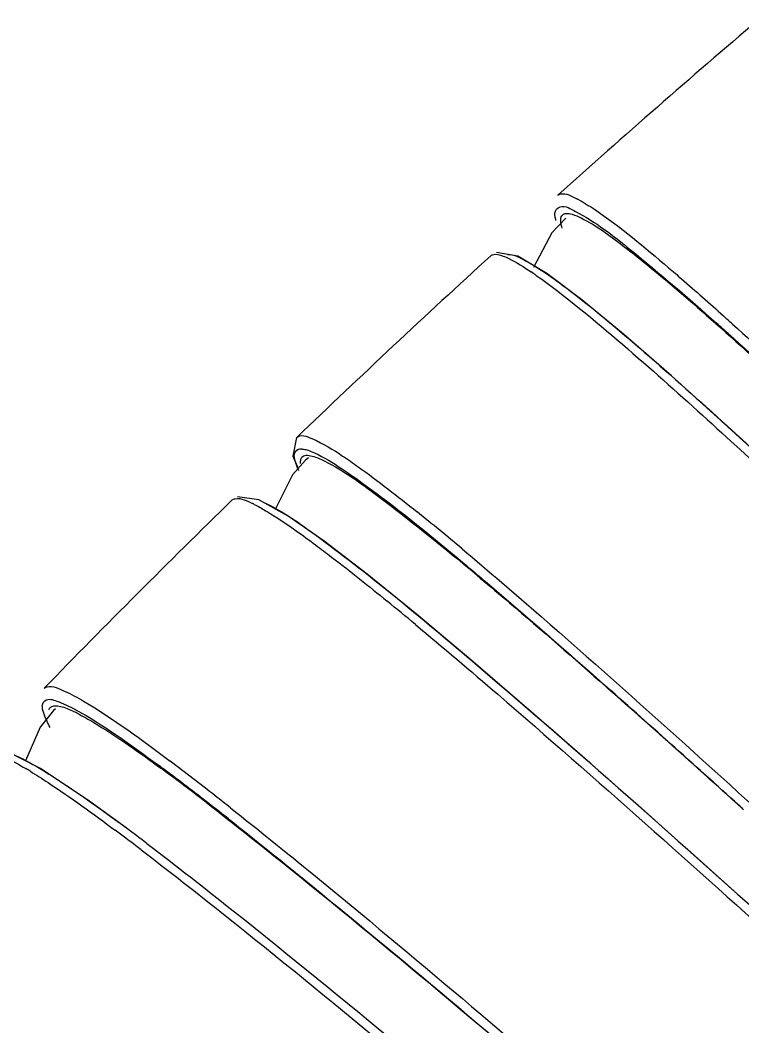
# Model space of a CAD drawing. Header units: millimetres. Extents: x 601 to 1195, y -13 to 407.
# Drawn here: x 970.55 to 976.63, y 306.69 to 315.14 of the extents above; entities that cross this region are included whole.
import ezdxf

# ---------------------------------------------------------------- set-up
doc = ezdxf.new("R2010")
doc.units = ezdxf.units.MM
doc.header["$LTSCALE"] = 0.1

msp = doc.modelspace()

# ---------------------------------------------------------------- linework, layer by layer
at = {"color": 7, "linetype": 'Continuous'}
for p, q in [((975.1369, 313.4797), (975.0202, 313.3554)), ((975.1766, 313.5155), (975.1919, 313.5116)), ((975.0202, 313.3554), (974.8668, 313.0644)), ((974.7349, 313.1596), (974.5567, 313.1903)), ((974.9777, 313.0135), (974.7349, 313.1596)), ((972.8761, 311.6361), (972.8458, 311.4804)), ((972.9504, 311.4476), (972.8404, 311.3227)), ((972.8458, 311.4804), (972.8885, 311.3772)), ((972.9103, 311.4195), (972.9097, 311.4298)), ((972.9756, 311.4671), (972.9505, 311.4476)), ((972.8404, 311.3227), (972.6972, 311.0308)), ((972.5582, 311.1147), (972.3793, 311.1384)), ((972.8056, 310.9773), (972.5582, 311.1147)), ((975.4552, 309.5654), (975.4791, 309.5443)), ((975.4739, 309.545), (975.4971, 309.5244)), ((970.8338, 309.3429), (970.7207, 309.2037)), ((970.8508, 309.3573), (970.8338, 309.3429)), ((970.7207, 309.2037), (970.5986, 308.9213)), ((971.1396, 308.5796), (970.7234, 308.8568)), ((971.4447, 308.3576), (971.1396, 308.5796))]:
    msp.add_line(p, q, dxfattribs=at)
for points in [[(976.0261, 312.1537), (975.6233, 312.5035), (975.2712, 312.7933), (974.9777, 313.0135)], [(979.1248, 309.2491), (978.9765, 309.3916), (978.4633, 309.8837), (977.9481, 310.375), (977.4387, 310.8567), (976.943, 311.3201), (976.4693, 311.7556), (976.0261, 312.1537)], [(973.8824, 310.1538), (973.4679, 310.4898), (973.1065, 310.7672), (972.8056, 310.9773)], [(977.079, 307.3542), (976.9286, 307.4893), (976.3983, 307.9644), (975.8661, 308.4387), (975.3399, 308.9036), (974.828, 309.3507), (974.3391, 309.7706), (973.8824, 310.1538)], [(970.7234, 308.8568), (970.45, 308.9981), (970.3752, 309.0193)]]:
    msp.add_lwpolyline(points, dxfattribs=at)
for centre, radius, start, end in [((1034.1562, 247.7852), 88.4997, 130.438811, 131.884855), ((974.8352, 312.8728), 0.865, 62.09525, 62.86386), ((1034.1562, 247.7852), 88.4997, 132.375478, 133.821522), ((972.9944, 310.2932), 3.3027, 54.97602, 55.87227), ((954.2581, 287.7798), 33.2618, 47.99896, 48.25565), ((953.2092, 286.7933), 34.7804, 47.8744, 48.04275), ((1034.1562, 247.7852), 88.4997, 134.312144, 135.758188), ((972.3596, 311.0838), 0.0379, 130.03605, 134.50583), ((972.0749, 310.1829), 0.9971, 63.43909, 64.39868), ((958.512, 291.9208), 24.5136, 50.00508, 51.15291), ((953.9619, 286.1106), 31.7997, 49.95965, 50.41205), ((952.9059, 284.87), 32.7804, 50.23349, 50.76885), ((886.3034, 208.8464), 134.508, 47.817258, 48.472635), ((888.4552, 211.0155), 131.4546, 47.873276, 48.53636), ((961.4782, 295.0394), 17.2188, 53.33127, 53.54944), ((956.5071, 288.6119), 25.4294, 51.91416, 52.99478), ((968.7296, 305.7163), 3.6558, 58.49191, 59.21445), ((962.1713, 295.8302), 16.1624, 53.5112, 53.71694), ((957.6859, 289.9796), 23.542, 52.12509, 53.28211), ((958.8688, 291.3934), 21.6934, 52.36487, 53.46698), ((950.6175, 281.0547), 35.0106, 51.68858, 51.95659), ((951.6076, 282.1216), 33.4764, 51.81174, 52.17035), ((959.7417, 292.6174), 19.6138, 53.35443, 53.60641), ((958.2793, 290.7881), 21.8841, 53.17073, 53.32117), ((956.0285, 287.7893), 25.6336, 52.67802, 53.16183), ((957.4699, 289.5694), 23.4153, 52.82767, 53.34571)]:
    msp.add_arc(centre, radius, start, end, dxfattribs=at)
for points, knots in [([(975.0705, 313.6723), (975.0769, 313.6781), (975.1327, 313.6975), (975.1878, 313.6641), (975.2297, 313.6426)], [0, 0, 0, 0, 0.155224, 1, 1, 1, 1]), ([(975.24, 313.6373), (975.2874, 313.6122), (975.5566, 313.4409), (975.8004, 313.2343), (976.0017, 313.0624)], [0, 0, 0, 0, 0.168501, 1, 1, 1, 1]), ([(975.0456, 313.5209), (975.0462, 313.5442), (975.1102, 313.6088), (975.1793, 313.5551), (975.2193, 313.5348)], [0, 0, 0, 0, 0.342051, 1, 1, 1, 1]), ([(975.2193, 313.5348), (975.3868, 313.4501), (975.7859, 313.1339), (976.168, 312.808), (976.4041, 312.5973)], [0, 0, 0, 0, 0.372237, 1, 1, 1, 1]), ([(975.0546, 313.4594), (975.0517, 313.4705), (975.0472, 313.4908), (975.0453, 313.5116), (975.0456, 313.5209)], [0, 0, 0, 0, 0.551536, 1, 1, 1, 1]), ([(975.1063, 313.3962), (975.1028, 313.4085), (975.0975, 313.4311), (975.0953, 313.4542), (975.0956, 313.4645)], [0, 0, 0, 0, 0.55536, 1, 1, 1, 1]), ([(975.0956, 313.4645), (975.0959, 313.4731), (975.0979, 313.4888), (975.1064, 313.5027), (975.1116, 313.5074)], [0, 0, 0, 0, 0.551515, 1, 1, 1, 1]), ([(975.1116, 313.5074), (975.1186, 313.5137), (975.1414, 313.5217), (975.1639, 313.5183), (975.1766, 313.5155)], [0, 0, 0, 0, 0.422927, 1, 1, 1, 1]), ([(975.1919, 313.5116), (975.2177, 313.504), (975.3698, 313.4355), (975.5032, 313.3346), (975.6138, 313.2507)], [0, 0, 0, 0, 0.162312, 1, 1, 1, 1]), ([(975.6138, 313.2507), (975.6696, 313.2084), (975.9371, 312.9979), (976.1943, 312.7748), (976.3966, 312.5955)], [0, 0, 0, 0, 0.205737, 1, 1, 1, 1]), ([(974.5087, 313.1637), (974.5105, 313.1654), (974.5146, 313.1685), (974.5193, 313.1708), (974.5217, 313.1717)], [0, 0, 0, 0, 0.49093, 1, 1, 1, 1]), ([(974.6117, 313.1604), (974.6278, 313.1544), (974.7104, 313.1174), (974.7867, 313.0681), (974.8473, 313.0271)], [0, 0, 0, 0, 0.190219, 1, 1, 1, 1]), ([(974.6503, 313.1738), (974.6963, 313.176), (974.8202, 313.1149), (974.927, 313.0472), (974.9958, 312.9991)], [0, 0, 0, 0, 0.354452, 1, 1, 1, 1]), ([(976.0017, 313.0624), (976.0378, 313.0316), (976.1928, 312.8982), (976.3458, 312.7625), (976.4626, 312.6575)], [0, 0, 0, 0, 0.231884, 1, 1, 1, 1]), ([(974.8898, 312.9978), (974.9509, 312.955), (975.2611, 312.7237), (975.5549, 312.4716), (975.79, 312.2659)], [0, 0, 0, 0, 0.192637, 1, 1, 1, 1]), ([(974.9958, 312.9991), (975.0535, 312.9589), (975.3446, 312.743), (975.6206, 312.5077), (975.8409, 312.3161)], [0, 0, 0, 0, 0.194149, 1, 1, 1, 1]), ([(976.3966, 312.5955), (976.6237, 312.3942), (977.6893, 311.4205), (978.7246, 310.4144), (979.5416, 309.6196)], [0, 0, 0, 0, 0.210289, 1, 1, 1, 1]), ([(976.5385, 312.5891), (976.7611, 312.3877), (977.7843, 311.4399), (978.7826, 310.4657), (979.565, 309.7004)], [0, 0, 0, 0, 0.215279, 1, 1, 1, 1]), ([(976.5151, 312.4978), (976.7357, 312.2992), (977.7491, 311.3643), (978.7376, 310.4031), (979.5125, 309.648)], [0, 0, 0, 0, 0.215279, 1, 1, 1, 1]), ([(975.79, 312.2659), (976.0118, 312.0719), (977.0567, 311.1304), (978.0724, 310.1572), (978.8741, 309.3871)], [0, 0, 0, 0, 0.209523, 1, 1, 1, 1]), ([(975.8409, 312.3161), (976.0753, 312.1121), (977.1889, 311.11), (978.2691, 310.0719), (979.1248, 309.2491)], [0, 0, 0, 0, 0.207466, 1, 1, 1, 1]), ([(972.8778, 311.6377), (972.9084, 311.6674), (973.0798, 311.6016), (973.1807, 311.536), (973.263, 311.4814)], [0, 0, 0, 0, 0.301522, 1, 1, 1, 1]), ([(972.8698, 311.4219), (972.8613, 311.4496), (972.8405, 311.5017), (972.8861, 311.5396), (972.9041, 311.541)], [0, 0, 0, 0, 0.616929, 1, 1, 1, 1]), ([(972.9041, 311.541), (972.9142, 311.5417), (972.9375, 311.5395), (972.9598, 311.5333), (972.9721, 311.5292)], [0, 0, 0, 0, 0.436953, 1, 1, 1, 1]), ([(972.9721, 311.5292), (972.9908, 311.523), (973.09, 311.4816), (973.1812, 311.4239), (973.2542, 311.3757)], [0, 0, 0, 0, 0.183738, 1, 1, 1, 1]), ([(972.8949, 311.3556), (972.8899, 311.3672), (972.8809, 311.389), (972.8731, 311.4113), (972.8698, 311.4219)], [0, 0, 0, 0, 0.532529, 1, 1, 1, 1]), ([(972.9097, 311.4298), (972.9096, 311.4357), (972.9101, 311.4466), (972.9131, 311.4572), (972.9152, 311.4618)], [0, 0, 0, 0, 0.539979, 1, 1, 1, 1]), ([(972.9152, 311.4618), (972.9163, 311.4642), (972.9188, 311.4688), (972.9222, 311.4728), (972.9241, 311.4746)], [0, 0, 0, 0, 0.509396, 1, 1, 1, 1]), ([(972.9241, 311.4746), (972.928, 311.4783), (972.9383, 311.4846), (972.95, 311.4867), (972.9562, 311.4872)], [0, 0, 0, 0, 0.464831, 1, 1, 1, 1]), ([(972.9562, 311.4872), (972.9643, 311.4878), (973.0092, 311.4848), (973.0512, 311.4668), (973.0842, 311.4515)], [0, 0, 0, 0, 0.18254, 1, 1, 1, 1]), ([(973.0842, 311.4515), (973.2448, 311.377), (973.6302, 311.0968), (973.9991, 310.805), (974.2266, 310.617)], [0, 0, 0, 0, 0.374774, 1, 1, 1, 1]), ([(973.263, 311.4814), (973.3072, 311.4521), (973.5211, 311.3034), (973.7263, 311.1426), (973.888, 311.0126)], [0, 0, 0, 0, 0.20343, 1, 1, 1, 1]), ([(973.2542, 311.3757), (973.3188, 311.3332), (973.6498, 311.1), (973.9637, 310.8439), (974.2155, 310.6346)], [0, 0, 0, 0, 0.191071, 1, 1, 1, 1]), ([(972.3353, 311.1128), (972.3422, 311.1187), (972.4021, 311.1371), (972.4604, 311.1039), (972.5058, 311.0821)], [0, 0, 0, 0, 0.152596, 1, 1, 1, 1]), ([(972.6139, 311.0852), (972.7641, 311.0137), (973.1236, 310.7592), (973.4676, 310.4915), (973.678, 310.3209)], [0, 0, 0, 0, 0.380548, 1, 1, 1, 1]), ([(972.6161, 311.0223), (972.6459, 311.0047), (972.7897, 310.9149), (972.9274, 310.8157), (973.0354, 310.7352)], [0, 0, 0, 0, 0.204926, 1, 1, 1, 1]), ([(973.0354, 310.7352), (973.0808, 310.7014), (973.2844, 310.5472), (973.4838, 310.3875), (973.6379, 310.2617)], [0, 0, 0, 0, 0.221341, 1, 1, 1, 1]), ([(974.2674, 310.7008), (974.4902, 310.5142), (975.5283, 309.6214), (976.5408, 308.6996), (977.3372, 307.9724)], [0, 0, 0, 0, 0.212301, 1, 1, 1, 1]), ([(974.2155, 310.6346), (974.3097, 310.5563), (974.7272, 310.2049), (975.1382, 309.8458), (975.4552, 309.5654)], [0, 0, 0, 0, 0.224503, 1, 1, 1, 1]), ([(974.4195, 310.4562), (974.5012, 310.3876), (974.8555, 310.0872), (975.2055, 309.7817), (975.4739, 309.545)], [0, 0, 0, 0, 0.229666, 1, 1, 1, 1]), ([(973.678, 310.3209), (973.9197, 310.1249), (975.0719, 309.1572), (976.1914, 308.1517), (977.079, 307.3542)], [0, 0, 0, 0, 0.206886, 1, 1, 1, 1]), ([(973.8743, 310.0669), (974.1066, 309.8736), (975.1719, 308.9663), (976.2137, 308.0321), (977.0296, 307.2989)], [0, 0, 0, 0, 0.216015, 1, 1, 1, 1]), ([(970.7547, 309.5305), (970.7611, 309.5372), (970.822, 309.5611), (970.8838, 309.5262), (970.9314, 309.5047)], [0, 0, 0, 0, 0.150367, 1, 1, 1, 1]), ([(970.9314, 309.5047), (970.9849, 309.4804), (971.2941, 309.3085), (971.5776, 309.0963), (971.8128, 308.9193)], [0, 0, 0, 0, 0.166458, 1, 1, 1, 1]), ([(970.7401, 309.384), (970.7404, 309.4039), (970.7826, 309.4583), (970.8419, 309.4296), (970.8735, 309.4186)], [0, 0, 0, 0, 0.373301, 1, 1, 1, 1]), ([(970.8735, 309.4186), (970.8818, 309.4157), (970.8991, 309.4092), (970.9161, 309.402), (970.9249, 309.3981)], [0, 0, 0, 0, 0.475828, 1, 1, 1, 1]), ([(970.9249, 309.3981), (970.9731, 309.3767), (971.2478, 309.2282), (971.5001, 309.0435), (971.7084, 308.8897)], [0, 0, 0, 0, 0.169234, 1, 1, 1, 1]), ([(970.7522, 309.3202), (970.7484, 309.3317), (970.7425, 309.3527), (970.7399, 309.3744), (970.7401, 309.384)], [0, 0, 0, 0, 0.55689, 1, 1, 1, 1]), ([(970.7964, 309.3498), (970.7974, 309.3535), (970.8001, 309.3603), (970.8044, 309.3662), (970.8068, 309.3688)], [0, 0, 0, 0, 0.517022, 1, 1, 1, 1]), ([(970.8068, 309.3688), (970.8094, 309.3715), (970.8157, 309.3763), (970.8231, 309.3792), (970.827, 309.3803)], [0, 0, 0, 0, 0.481131, 1, 1, 1, 1]), ([(970.827, 309.3803), (970.8396, 309.3839), (970.9294, 309.3807), (971.0079, 309.3348), (971.0733, 309.2996)], [0, 0, 0, 0, 0.149827, 1, 1, 1, 1]), ([(971.0733, 309.2996), (971.1177, 309.2757), (971.3464, 309.1408), (971.5626, 308.986), (971.7359, 308.8588)], [0, 0, 0, 0, 0.189908, 1, 1, 1, 1]), ([(970.3354, 308.9877), (970.3532, 308.9822), (970.4456, 308.947), (970.5319, 308.8979), (970.6007, 308.8569)], [0, 0, 0, 0, 0.188468, 1, 1, 1, 1]), ([(970.375, 309.0053), (970.4236, 309.0078), (970.5549, 308.9517), (970.6713, 308.8872), (970.7457, 308.8418)], [0, 0, 0, 0, 0.358311, 1, 1, 1, 1]), ([(970.6402, 308.8331), (970.6901, 308.8025), (970.9329, 308.6463), (971.1667, 308.4765), (971.3512, 308.339)], [0, 0, 0, 0, 0.202721, 1, 1, 1, 1]), ([(970.7457, 308.8418), (970.7906, 308.8143), (971.0067, 308.6763), (971.2152, 308.5266), (971.3792, 308.4058)], [0, 0, 0, 0, 0.205487, 1, 1, 1, 1]), ([(972.1155, 308.5727), (972.3571, 308.3867), (973.4984, 307.479), (974.6104, 306.5355), (975.4894, 305.7891)], [0, 0, 0, 0, 0.209145, 1, 1, 1, 1]), ([(972.3217, 308.5258), (972.5561, 308.3407), (973.6309, 307.4713), (974.6833, 306.5749), (975.5073, 305.8713)], [0, 0, 0, 0, 0.216094, 1, 1, 1, 1]), ([(972.3043, 308.4335), (972.5364, 308.251), (973.6006, 307.3938), (974.6425, 306.5095), (975.4584, 305.8154)], [0, 0, 0, 0, 0.216094, 1, 1, 1, 1]), ([(971.6177, 308.2273), (971.8654, 308.0396), (973.0432, 307.1156), (974.1901, 306.1536), (975.0986, 305.3912)], [0, 0, 0, 0, 0.207633, 1, 1, 1, 1]), ([(971.57, 308.1741), (971.8075, 307.9931), (972.9281, 307.1125), (974.0213, 306.1978), (974.8844, 305.4741)], [0, 0, 0, 0, 0.209572, 1, 1, 1, 1])]:
    msp.add_open_spline(points, degree=3, knots=knots, dxfattribs=at)
for points in [[(974.5217, 313.1717), (974.5499, 313.1826), (974.5834, 313.171), (974.6117, 313.1604)], [(972.5208, 311.0748), (972.5532, 311.0586), (972.5849, 311.0408), (972.6161, 311.0223)], [(970.8067, 309.1998), (970.7858, 309.2386), (970.766, 309.2784), (970.7522, 309.3202)]]:
    msp.add_open_spline(points, degree=3, dxfattribs=at)

doc.saveas('drawing.dxf')
